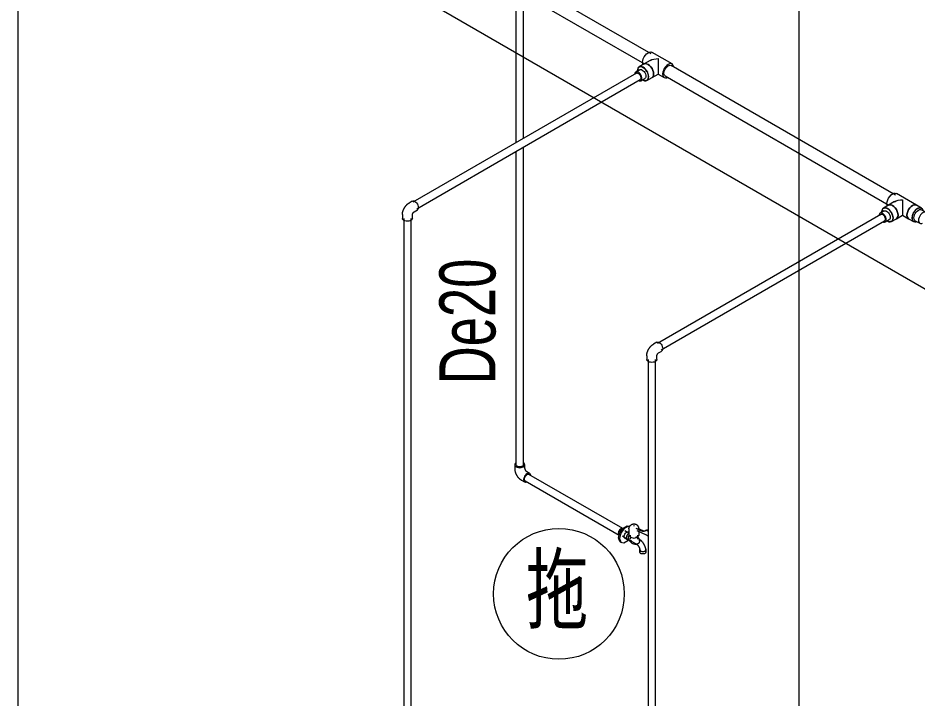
# Model space of a CAD drawing. Header units: millimetres. Extents: x 160489 to 365751, y -78341 to 15608.
# Drawn here: x 250788 to 253197, y -74517 to -72696 of the extents above; entities that cross this region are included whole.
import ezdxf

# ---------------------------------------------------------------- set-up
doc = ezdxf.new("R2010")
doc.units = ezdxf.units.MM
for name, color, linetype, lineweight in [('A-____-NOTE-TEXT', 7, 'Continuous', 5), ('G-____-____-SYMB', 7, 'Continuous', 5), ('P-PIPE-____-IDEN', 7, 'Continuous', 5), ('P-PIPE-____-OTLN', 7, 'Continuous', 35), ('P-SANR-FIXT-OTLN', 7, 'Continuous', 5)]:
    doc.layers.add(name, color=color, linetype=linetype, lineweight=lineweight)
doc.styles.add('TJ_FangSong', font='', dxfattribs={"width": 0.7, "height": 150})
doc.styles.add('TJ_FangSong_B', font='', dxfattribs={"width": 0.7, "height": 175})
doc.styles.get('TJ_FangSong').set_extended_font_data('TJ_FangSong')
doc.styles.get('TJ_FangSong_B').set_extended_font_data('TJ_FangSong', bold=True)

# ---------------------------------------------------------------- blocks, each defined once
blk = doc.blocks.new('三通_T 型三通-热熔承插-塑料-复合管 - 标准-2503474-卫生间WC2 给水系统图')
at = {"layer": 'P-PIPE-____-OTLN', "color": 136, "lineweight": 5, "true_color": 0x008080}
for p, q in [((120669.8, -73196.3), (120616.1, -73165.2)), ((120611.4, -73186.8), (120595.1, -73196.3)), ((120616.1, -73232.6), (120632.4, -73223.2)), ((120632.4, -73223.2), (120648.8, -73232.6))]:
    blk.add_line(p, q, dxfattribs=at)
for points in [[(120590.7, -73192, 0), (120591.2, -73187.3, 0), (120592.7, -73182.3, 0), (120595.1, -73177.3, 0), (120598.1, -73172.8, 0), (120601.7, -73169.1, 0), (120605.6, -73166.3, 0), (120609.4, -73164.6, 0), (120613, -73164.3, 0), (120616.1, -73165.2, 0)], [(120610.9, -73187.1, 0), (120615.8, -73184.7, 0), (120621.1, -73183.1, 0), (120626.7, -73182.1, 0), (120632.4, -73181.8, 0)], [(120632.4, -73181.8, 0), (120632.4, -73185.4, 0), (120632.4, -73189.6, 0), (120632.4, -73194.3, 0), (120632.4, -73199.6, 0), (120632.4, -73205.2, 0), (120632.4, -73210.9, 0), (120632.4, -73216.1, 0)], [(120591.9, -73198.1, 0), (120591.2, -73196.1, 0), (120590.7, -73192, 0)], [(120620.4, -73223, 0), (120619.9, -73218.3, 0), (120618.4, -73213.3, 0), (120616.1, -73208.4, 0), (120613, -73203.9, 0), (120609.4, -73200.1, 0), (120605.6, -73197.3, 0), (120601.7, -73195.7, 0), (120598.1, -73195.3, 0), (120595.1, -73196.3, 0)], [(120669.8, -73196.3, 0), (120666.7, -73195.3, 0), (120663.1, -73195.7, 0), (120659.3, -73197.3, 0), (120655.5, -73200.1, 0), (120651.9, -73203.9, 0), (120648.8, -73208.4, 0), (120646.4, -73213.3, 0), (120645, -73218.3, 0), (120644.4, -73223, 0)], [(120616.1, -73232.6, 0), (120618.4, -73230.4, 0), (120619.9, -73227.2, 0), (120620.4, -73223, 0)], [(120632.4, -73216.1, 0), (120632.4, -73220, 0), (120632.4, -73222.4, 0), (120632.4, -73223.2, 0)], [(120644.4, -73223, 0), (120645, -73227.2, 0), (120646.4, -73230.4, 0), (120648.8, -73232.6, 0)]]:
    blk.add_polyline3d(points, dxfattribs=at)
blk = doc.blocks.new('变径管_热熔承插-塑料-复合管 - 标准-2503497-卫生间WC2 给水系统图')
at = {"layer": 'P-PIPE-____-OTLN', "color": 136, "lineweight": 5, "true_color": 0x008080}
for p, q in [((120595.1, -73196.3), (120581.6, -73204)), ((120587.7, -73203.3), (120596.5, -73208.3)), ((120597, -73208.9), (120603.9, -73218.5)), ((120583.2, -73211.7), (120572.6, -73217.9)), ((120577.3, -73214.9), (120577.3, -73213.6)), ((120577.3, -73213.6), (120577.3, -73215.1)), ((120602.6, -73240.4), (120616.1, -73232.6)), ((120604.3, -73219.5), (120607, -73230.8)), ((120607, -73230.8), (120604.3, -73239)), ((120586.1, -73241.2), (120596.7, -73235.1))]:
    blk.add_line(p, q, dxfattribs=at)
for points in [[(120577.3, -73213.6, 0), (120580.1, -73205.2, 0), (120587.2, -73203.2, 0)], [(120579.9, -73205.4, 0), (120579.3, -73206.2, 0), (120577.8, -73209.5, 0), (120577.3, -73213.6, 0)], [(120587.5, -73203.2, 0), (120584.7, -73203.1, 0), (120581.6, -73204, 0), (120580, -73205.2, 0)], [(120596.7, -73208.5, 0), (120596, -73207.9, 0), (120592.1, -73205, 0), (120588.3, -73203.4, 0)], [(120595.1, -73196.3, 0), (120598.1, -73195.3, 0), (120601.7, -73195.7, 0), (120605.6, -73197.3, 0), (120609.4, -73200.1, 0), (120613, -73203.9, 0), (120616.1, -73208.4, 0), (120618.4, -73213.3, 0), (120619.9, -73218.3, 0), (120620.4, -73223, 0)], [(120603.9, -73218.5, 0), (120602.6, -73216.1, 0), (120599.5, -73211.6, 0), (120597, -73208.8, 0)], [(120588.9, -73235.1, 0), (120588.6, -73232, 0), (120587.7, -73228.8, 0), (120586.1, -73225.6, 0), (120584.2, -73222.8, 0), (120581.9, -73220.3, 0), (120579.4, -73218.5, 0), (120576.9, -73217.5, 0), (120574.6, -73217.2, 0), (120572.6, -73217.9, 0), (120571.1, -73219.3, 0), (120570.2, -73221.4, 0), (120569.9, -73223.4, 0)], [(120583.2, -73211.7, 0), (120585.2, -73211.1, 0), (120587.5, -73211.3, 0), (120590, -73212.4, 0), (120592.5, -73214.2, 0), (120594.8, -73216.6, 0), (120596.7, -73219.5, 0), (120598.3, -73222.7, 0), (120599.2, -73225.9, 0), (120599.5, -73228.9, 0)], [(120599.5, -73228.9, 0), (120599.2, -73231.6, 0), (120598.3, -73233.7, 0), (120596.7, -73235.1, 0)], [(120607, -73230.8, 0), (120606.5, -73226, 0), (120605, -73221, 0), (120604.1, -73219, 0)], [(120604.3, -73239, 0), (120605, -73238.2, 0), (120606.5, -73234.9, 0), (120607, -73230.8, 0)], [(120620.4, -73223, 0), (120619.9, -73227.2, 0), (120618.4, -73230.4, 0), (120616.1, -73232.6, 0)], [(120579.9, -73240.8, 0), (120581.9, -73241.6, 0), (120584.2, -73241.8, 0), (120586.1, -73241.2, 0), (120587.7, -73239.8, 0), (120588.6, -73237.7, 0), (120588.9, -73235.1, 0)], [(120590.9, -73238.6, 0), (120592.1, -73239.3, 0), (120596, -73241, 0)], [(120603.9, -73239.5, 0), (120596.7, -73241.1, 0), (120591.5, -73239, 0)], [(120597, -73241.2, 0), (120599.5, -73241.3, 0), (120602.6, -73240.4, 0), (120604.1, -73239.2, 0)]]:
    blk.add_polyline3d(points, dxfattribs=at)
blk = doc.blocks.new('弯头_热熔承插-塑料-复合管 - 标准-V43-卫生间WC2 给水系统图')
at = {"layer": 'P-PIPE-____-OTLN', "color": 136, "lineweight": 5, "true_color": 0x008080}
for p, q in [((119974.4, -73563.2), (119965.8, -73568.2)), ((119979.3, -73591.6), (119987.9, -73586.6)), ((119947.9, -73599.3), (119947.9, -73609.2)), ((119974.9, -73609.2), (119974.9, -73599.3))]:
    blk.add_line(p, q, dxfattribs=at)
for points in [[(119947.9, -73599.3, 0), (119947.9, -73598.3, 0), (119947.9, -73597.3, 0), (119948, -73596.4, 0), (119948.1, -73595.4, 0), (119948.3, -73594.5, 0), (119948.4, -73593.5, 0), (119948.6, -73592.6, 0), (119948.8, -73591.7, 0), (119949.1, -73590.7, 0), (119949.3, -73589.8, 0), (119949.6, -73588.9, 0), (119949.9, -73588, 0), (119950.3, -73587.2, 0), (119950.6, -73586.3, 0), (119951, -73585.4, 0), (119951.4, -73584.5, 0), (119951.8, -73583.7, 0), (119952.2, -73582.8, 0), (119952.7, -73582, 0), (119953.1, -73581.2, 0), (119953.6, -73580.4, 0), (119954.1, -73579.6, 0), (119954.7, -73578.8, 0), (119955.2, -73578, 0), (119955.8, -73577.3, 0), (119956.4, -73576.5, 0), (119957, -73575.8, 0), (119957.6, -73575.1, 0), (119958.2, -73574.4, 0), (119958.9, -73573.7, 0), (119959.5, -73573, 0), (119960.2, -73572.4, 0), (119960.9, -73571.7, 0), (119961.7, -73571.1, 0), (119962.4, -73570.5, 0), (119963.2, -73569.9, 0), (119964, -73569.4, 0), (119964.8, -73568.8, 0), (119965.6, -73568.3, 0), (119965.8, -73568.2, 0)], [(119974.4, -73563.2, 0), (119976.4, -73562.6, 0), (119978.7, -73562.8, 0), (119981.2, -73563.9, 0)], [(119981.2, -73563.9, 0), (119983.7, -73565.7, 0), (119986, -73568.1, 0), (119987.9, -73571, 0), (119989.4, -73574.2, 0), (119990.4, -73577.4, 0), (119990.7, -73580.4, 0), (119990.4, -73583.1, 0), (119989.4, -73585.2, 0), (119987.9, -73586.6, 0)], [(119974.9, -73599.3, 0), (119974.9, -73599.2, 0), (119974.9, -73599.1, 0), (119974.9, -73599, 0), (119974.9, -73598.9, 0), (119974.9, -73598.7, 0), (119975, -73598.5, 0), (119975, -73598.3, 0), (119975.1, -73598.1, 0), (119975.1, -73597.9, 0), (119975.2, -73597.6, 0), (119975.3, -73597.4, 0), (119975.4, -73597.1, 0), (119975.5, -73596.9, 0), (119975.6, -73596.6, 0), (119975.7, -73596.3, 0), (119975.8, -73596, 0), (119976, -73595.7, 0), (119976.1, -73595.5, 0), (119976.3, -73595.2, 0), (119976.4, -73594.9, 0), (119976.6, -73594.6, 0), (119976.8, -73594.3, 0), (119976.9, -73594.1, 0), (119977.1, -73593.8, 0), (119977.3, -73593.6, 0), (119977.5, -73593.3, 0), (119977.7, -73593.1, 0), (119977.8, -73592.9, 0), (119978, -73592.7, 0), (119978.2, -73592.5, 0), (119978.4, -73592.4, 0), (119978.5, -73592.2, 0), (119978.7, -73592.1, 0), (119978.8, -73591.9, 0), (119979, -73591.8, 0), (119979.1, -73591.7, 0), (119979.2, -73591.7, 0), (119979.3, -73591.6, 0), (119979.3, -73591.6, 0), (119979.3, -73591.6, 0)], [(119951.8, -73614.7, 0), (119949.7, -73613.1, 0), (119948.3, -73611.2, 0), (119947.9, -73609.2, 0)], [(119974.9, -73609.2, 0), (119974.4, -73611.2, 0), (119973.1, -73613.1, 0), (119970.9, -73614.7, 0), (119968.1, -73616, 0), (119964.9, -73616.7, 0), (119961.4, -73617, 0), (119957.9, -73616.7, 0), (119954.6, -73616, 0), (119951.8, -73614.7, 0)]]:
    blk.add_polyline3d(points, dxfattribs=at)
blk = doc.blocks.new('三通_T 型三通-热熔承插-塑料-复合管 - 标准-V44-卫生间WC2 给水系统图')
at = {"layer": 'P-PIPE-____-OTLN', "color": 136, "lineweight": 5, "true_color": 0x008080}
for p, q in [((120015.7, -72818.6), (119962, -72787.6)), ((119957.3, -72809.2), (119941, -72818.6)), ((119962, -72855), (119978.3, -72845.5)), ((119978.4, -72845.5), (119994.7, -72855))]:
    blk.add_line(p, q, dxfattribs=at)
for points in [[(119936.6, -72814.4, 0), (119937.1, -72809.6, 0), (119938.6, -72804.6, 0), (119941, -72799.7, 0), (119944.1, -72795.2, 0), (119947.6, -72791.4, 0), (119951.5, -72788.6, 0), (119955.3, -72787, 0), (119958.9, -72786.6, 0), (119962, -72787.6, 0)], [(119937.9, -72820.5, 0), (119937.1, -72818.5, 0), (119936.6, -72814.4, 0)], [(119966.3, -72845.4, 0), (119965.8, -72840.7, 0), (119964.3, -72835.7, 0), (119962, -72830.7, 0), (119958.9, -72826.2, 0), (119955.3, -72822.5, 0), (119951.5, -72819.7, 0), (119947.6, -72818, 0), (119944.1, -72817.7, 0), (119941, -72818.6, 0)], [(119956.8, -72809.5, 0), (119961.7, -72807.1, 0), (119967.1, -72805.4, 0), (119972.6, -72804.5, 0), (119978.4, -72804.1, 0)], [(119978.4, -72804.1, 0), (119978.4, -72807.8, 0), (119978.4, -72812, 0), (119978.4, -72816.7, 0), (119978.4, -72821.9, 0), (119978.4, -72827.5, 0), (119978.4, -72833.2, 0), (119978.4, -72838.4, 0)], [(120015.7, -72818.6, 0), (120012.6, -72817.7, 0), (120009.1, -72818, 0), (120005.2, -72819.7, 0), (120001.4, -72822.5, 0), (119997.8, -72826.2, 0), (119994.7, -72830.7, 0), (119992.4, -72835.7, 0), (119990.9, -72840.7, 0), (119990.4, -72845.4, 0)], [(120020, -72826.7, 0), (120019.6, -72824.1, 0), (120018.1, -72820.8, 0), (120015.8, -72818.7, 0)], [(119962, -72855, 0), (119964.3, -72852.8, 0), (119965.8, -72849.5, 0), (119966.3, -72845.4, 0)], [(119978.4, -72838.4, 0), (119978.4, -72842.4, 0), (119978.4, -72844.7, 0), (119978.4, -72845.5, 0)], [(119990.4, -72845.4, 0), (119990.9, -72849.5, 0), (119992.4, -72852.8, 0), (119994.7, -72855, 0), (119997.8, -72855.9, 0), (120001.4, -72855.6, 0), (120003.9, -72854.7, 0)]]:
    blk.add_polyline3d(points, dxfattribs=at)
blk = doc.blocks.new('变径管_热熔承插-塑料-复合管 - 标准-2505032-卫生间WC2 给水系统图')
at = {"layer": 'P-PIPE-____-OTLN', "color": 136, "lineweight": 5, "true_color": 0x008080}
for p, q in [((120661, -73218.5), (120667.8, -73208.9)), ((120668.3, -73208.3), (120677.1, -73203.3)), ((120683.2, -73204), (120669.8, -73196.3)), ((120695.2, -73215.9), (120683.2, -73208.9)), ((120648.8, -73232.6), (120662.2, -73240.4)), ((120657.9, -73230.8), (120660.5, -73219.5)), ((120660.5, -73239), (120657.9, -73230.8)), ((120666.5, -73237.9), (120678.5, -73244.9))]:
    blk.add_line(p, q, dxfattribs=at)
for points in [[(120644.4, -73223, 0), (120645, -73218.3, 0), (120646.4, -73213.3, 0), (120648.8, -73208.4, 0), (120651.9, -73203.9, 0), (120655.5, -73200.1, 0), (120659.3, -73197.3, 0), (120663.1, -73195.7, 0), (120666.7, -73195.3, 0), (120669.8, -73196.3, 0)], [(120667.8, -73208.8, 0), (120665.3, -73211.6, 0), (120662.2, -73216.1, 0), (120661, -73218.5, 0)], [(120663, -73230.3, 0), (120663.4, -73226.5, 0), (120664.6, -73222.5, 0), (120666.5, -73218.6, 0), (120668.9, -73215, 0), (120671.8, -73212, 0), (120674.9, -73209.7, 0), (120677.9, -73208.4, 0), (120680.8, -73208.2, 0), (120683.2, -73208.9, 0)], [(120676.6, -73203.4, 0), (120672.7, -73205, 0), (120668.9, -73207.9, 0), (120668.1, -73208.5, 0)], [(120684.5, -73204.9, 0), (120683.2, -73204, 0), (120680.2, -73203.1, 0), (120677.3, -73203.2, 0)], [(120677.7, -73203.2, 0), (120684.7, -73205.2, 0), (120687.3, -73210.3, 0)], [(120687.4, -73211.2, 0), (120687.1, -73209.5, 0), (120685.6, -73206.2, 0), (120684.8, -73205.2, 0)], [(120648.8, -73232.6, 0), (120646.4, -73230.4, 0), (120645, -73227.2, 0), (120644.4, -73223, 0)], [(120660.5, -73219.5, 0), (120659.9, -73221, 0), (120658.4, -73226, 0), (120657.9, -73230.8, 0)], [(120657.9, -73230.8, 0), (120658.4, -73234.9, 0), (120659.9, -73238.2, 0), (120660.5, -73238.9, 0)], [(120666.5, -73237.9, 0), (120664.6, -73236.2, 0), (120663.4, -73233.6, 0), (120663, -73230.3, 0)], [(120698.7, -73222.6, 0), (120698.3, -73220.2, 0), (120697.1, -73217.6, 0), (120695.2, -73215.9, 0), (120692.8, -73215.1, 0), (120689.9, -73215.4, 0), (120686.9, -73216.7, 0), (120683.8, -73218.9, 0), (120681, -73221.9, 0), (120678.5, -73225.5, 0), (120676.6, -73229.4, 0), (120675.4, -73233.4, 0), (120675, -73237.2, 0)], [(120660.8, -73239.3, 0), (120662.2, -73240.4, 0), (120665.3, -73241.3, 0), (120667.8, -73241.2, 0)], [(120670.1, -73240.6, 0), (120668.1, -73241.1, 0), (120661, -73239.5, 0)], [(120668.2, -73241.1, 0), (120668.9, -73241, 0), (120670.5, -73240.4, 0)], [(120675, -73237.2, 0), (120675.4, -73240.5, 0), (120676.6, -73243.1, 0), (120678.5, -73244.9, 0), (120681, -73245.6, 0), (120683.8, -73245.3, 0), (120686.1, -73244.4, 0)]]:
    blk.add_polyline3d(points, dxfattribs=at)
blk = doc.blocks.new('P_普通洗涤水嘴 - WXJP-1210-2709761-卫生间WC2 给水系统图')
at = {"layer": 'P-SANR-FIXT-OTLN', "color": 136, "true_color": 0x008080}
for p, q in [((119893.7, -74070.2), (119889.5, -74067.7)), ((119900.2, -74073.9), (119893.7, -74070.2)), ((119900.2, -74071.3), (119899.1, -74070.7)), ((119900.2, -74061.8), (119900.2, -74079.4)), ((119934.9, -74068.2), (119919.6, -74061.7)), ((119921.2, -74066.7), (119946.2, -74078.1)), ((119923, -74060.2), (119937.7, -74066.5)), ((119927.2, -74079.4), (119927.2, -74061.8)), ((119944.7, -74067.1), (119942.7, -74068.2)), ((119947.6, -74065.4), (119944.7, -74067.1)), ((119949.8, -74067.9), (119949.1, -74067.5)), ((119877.7, -74097.9), (119879.8, -74099.1)), ((119882.5, -74081), (119886.2, -74083.2)), ((119886.2, -74083.2), (119909.9, -74096.8)), ((119889.3, -74087.6), (119895, -74090.8)), ((119903.2, -74079.4), (119903.2, -74090.3)), ((119906.2, -74094.6), (119904.6, -74093.4)), ((119907.7, -74095.3), (119906.2, -74094.6)), ((119909.9, -74096.8), (119919.4, -74102.3)), ((119926.9, -74089.3), (119919, -74084.8)), ((119923.2, -74084.9), (119927.2, -74079.4)), ((119924.2, -74090.3), (119924.2, -74079.4)), ((119946.9, -74078.5), (119949.6, -74080.1)), ((119928.7, -74117.9), (119928.7, -74124.4)), ((119929.8, -74120.3), (119929.8, -74124.4)), ((119944.8, -74124.4), (119944.8, -74120.3)), ((119946, -74124.4), (119946, -74117.9))]:
    blk.add_line(p, q, dxfattribs=at)
for points in [[(119900.2, -74061.8, 0), (119900.2, -74061, 0), (119900.3, -74060.2, 0), (119900.4, -74059.5, 0), (119900.6, -74058.7, 0), (119900.8, -74058, 0), (119901, -74057.4, 0), (119901.3, -74056.7, 0), (119901.7, -74056.1, 0), (119902, -74055.6, 0), (119902.4, -74055.1, 0), (119902.7, -74054.6, 0), (119903.1, -74054.1, 0), (119903.5, -74053.7, 0), (119903.9, -74053.3, 0), (119904.3, -74053, 0), (119904.7, -74052.6, 0), (119905.1, -74052.3, 0), (119905.5, -74052.1, 0), (119905.9, -74051.8, 0), (119906.2, -74051.7, 0)], [(119927.2, -74061.8, 0), (119927.1, -74061, 0), (119927, -74060.2, 0), (119926.9, -74059.5, 0), (119926.7, -74058.7, 0), (119926.5, -74058, 0), (119926.3, -74057.4, 0), (119926, -74056.7, 0), (119925.6, -74056.1, 0), (119925.3, -74055.6, 0), (119924.9, -74055.1, 0), (119924.6, -74054.6, 0), (119924.2, -74054.1, 0), (119923.8, -74053.7, 0), (119923.4, -74053.3, 0), (119923, -74053, 0), (119922.6, -74052.6, 0), (119922.2, -74052.3, 0), (119921.8, -74052.1, 0), (119921.4, -74051.8, 0), (119921, -74051.6, 0), (119920.6, -74051.4, 0), (119920.2, -74051.2, 0), (119919.8, -74051, 0), (119919.4, -74050.8, 0), (119919, -74050.7, 0), (119918.6, -74050.5, 0), (119918.2, -74050.4, 0), (119917.9, -74050.3, 0), (119917.5, -74050.2, 0), (119917.1, -74050.1, 0), (119916.7, -74050, 0), (119916.4, -74050, 0), (119916, -74049.9, 0), (119915.6, -74049.9, 0), (119915.2, -74049.8, 0), (119914.9, -74049.8, 0), (119914.5, -74049.8, 0), (119914.1, -74049.7, 0), (119913.8, -74049.7, 0), (119913.4, -74049.7, 0), (119913, -74049.7, 0), (119912.6, -74049.8, 0), (119912.3, -74049.8, 0), (119911.9, -74049.8, 0), (119911.5, -74049.9, 0), (119911.1, -74049.9, 0), (119910.8, -74050, 0), (119910.4, -74050.1, 0), (119910, -74050.2, 0), (119909.6, -74050.3, 0), (119909.3, -74050.4, 0), (119908.9, -74050.5, 0), (119908.5, -74050.6, 0), (119908.1, -74050.7, 0), (119907.7, -74050.9, 0), (119907.3, -74051.1, 0), (119906.9, -74051.3, 0), (119906.5, -74051.5, 0), (119906.2, -74051.7, 0)], [(119872.6, -74086.7, 0), (119875.9, -74073, 0), (119884.6, -74060.7, 0), (119895.3, -74054.5, 0), (119902.2, -74055.5, 0)], [(119874.9, -74076.6, 0), (119874.1, -74075.8, 0), (119873.5, -74074.7, 0), (119873.3, -74073.2, 0), (119873.5, -74071.5, 0), (119874.1, -74069.7, 0), (119874.9, -74068, 0), (119876, -74066.4, 0), (119877.3, -74065, 0), (119878.6, -74064, 0)], [(119902.1, -74055.8, 0), (119897.4, -74055.8, 0), (119886.7, -74061.9, 0), (119878.1, -74074.2, 0), (119874.8, -74087.9, 0)], [(119878.6, -74064, 0), (119880, -74063.4, 0), (119881.3, -74063.3, 0), (119882.4, -74063.6, 0)], [(119889.3, -74087.6, 0), (119888.2, -74086.5, 0), (119887.5, -74085, 0), (119887.3, -74083.1, 0), (119887.5, -74080.9, 0), (119888.2, -74078.6, 0), (119889.3, -74076.3, 0), (119890.8, -74074.2, 0), (119892.4, -74072.4, 0), (119894.2, -74071.1, 0)], [(119899.9, -74074.4, 0), (119898.1, -74075.7, 0), (119896.4, -74077.5, 0), (119895, -74079.6, 0), (119893.9, -74081.8, 0), (119893.2, -74084.2, 0), (119893, -74086.4, 0), (119893.2, -74088.3, 0), (119893.9, -74089.8, 0), (119895, -74090.8, 0), (119896.4, -74091.3, 0), (119898.1, -74091.1, 0), (119899.2, -74090.7, 0)], [(119894.2, -74071.1, 0), (119896, -74070.4, 0), (119897.7, -74070.2, 0), (119899.1, -74070.7, 0)], [(119914.4, -74054, 0), (119914.4, -74053.2, 0), (119912.9, -74053.2, 0)], [(119912.9, -74053.2, 0), (119912.9, -74054, 0), (119914.4, -74054, 0)], [(119942.7, -74068.2, 0), (119940.4, -74069, 0), (119937.7, -74069, 0), (119934.9, -74068.2, 0)], [(119937.7, -74066.5, 0), (119940.6, -74067.4, 0), (119943.2, -74067.4, 0), (119945.6, -74066.6, 0)], [(119949.1, -74067.5, 0), (119947.5, -74066.8, 0), (119946, -74066.7, 0), (119944.7, -74067.1, 0)], [(119947.6, -74065.4, 0), (119948.8, -74065.1, 0), (119950.3, -74065.2, 0), (119951.4, -74065.6, 0)], [(119951.4, -74069.3, 0), (119950.8, -74068.6, 0), (119949.8, -74067.9, 0)], [(119879, -74098.4, 0), (119875.9, -74096.5, 0), (119872.6, -74086.7, 0)], [(119874.8, -74087.9, 0), (119878.1, -74097.7, 0), (119886.7, -74100, 0), (119897.4, -74093.8, 0), (119899.9, -74091.2, 0)], [(119900.9, -74080.1, 0), (119900.7, -74080.3, 0), (119900.4, -74080.5, 0), (119900.2, -74080.6, 0), (119900, -74080.8, 0), (119899.8, -74080.9, 0), (119899.7, -74081, 0), (119899.6, -74081.2, 0), (119899.5, -74081.3, 0), (119899.4, -74081.4, 0), (119899.3, -74081.4, 0), (119899.3, -74081.5, 0), (119899.2, -74081.6, 0), (119899.2, -74081.6, 0), (119899.1, -74081.7, 0), (119899.1, -74081.8, 0), (119899.1, -74081.8, 0), (119899, -74081.8, 0), (119899, -74081.9, 0), (119899, -74081.9, 0), (119899, -74082, 0), (119898.9, -74082, 0), (119898.9, -74082.1, 0), (119898.9, -74082.1, 0), (119898.8, -74082.2, 0), (119898.8, -74082.3, 0), (119898.8, -74082.4, 0), (119898.7, -74082.5, 0), (119898.7, -74082.6, 0), (119898.7, -74082.8, 0), (119898.6, -74082.9, 0), (119898.6, -74083.1, 0), (119898.5, -74083.3, 0), (119898.5, -74083.6, 0), (119898.5, -74083.9, 0), (119898.4, -74084.2, 0), (119898.4, -74084.5, 0), (119898.4, -74084.9, 0), (119898.4, -74085.1, 0)], [(119898.4, -74085.1, 0), (119898.4, -74085.6, 0), (119898.4, -74086, 0), (119898.5, -74086.6, 0), (119898.6, -74087.2, 0), (119898.7, -74087.8, 0), (119898.8, -74088.5, 0), (119899, -74089.2, 0), (119899.3, -74090, 0), (119899.6, -74090.8, 0), (119899.9, -74091.7, 0), (119900.4, -74092.6, 0), (119900.9, -74093.5, 0), (119901.5, -74094.5, 0), (119902.3, -74095.4, 0), (119903.1, -74096.4, 0), (119904, -74097.3, 0), (119904.9, -74098.2, 0), (119906, -74099.1, 0), (119907.1, -74099.8, 0), (119908.3, -74100.5, 0), (119909.6, -74101.2, 0), (119910.8, -74101.7, 0), (119912.1, -74102.1, 0), (119913.4, -74102.5, 0), (119914.6, -74102.7, 0), (119915.8, -74102.9, 0), (119917, -74102.9, 0), (119918, -74102.9, 0), (119919.1, -74102.9, 0), (119920, -74102.8, 0), (119920.9, -74102.7, 0), (119921.7, -74102.5, 0), (119922.5, -74102.3, 0), (119923.2, -74102.1, 0), (119923.8, -74101.9, 0), (119924.3, -74101.7, 0), (119924.8, -74101.4, 0), (119925.3, -74101.2, 0), (119925.7, -74101, 0), (119926.1, -74100.8, 0), (119926.4, -74100.6, 0), (119926.7, -74100.4, 0), (119926.9, -74100.2, 0), (119927.1, -74100, 0), (119927.3, -74099.9, 0), (119927.5, -74099.7, 0), (119927.6, -74099.6, 0), (119927.7, -74099.5, 0), (119927.8, -74099.4, 0), (119927.9, -74099.3, 0), (119928, -74099.2, 0), (119928, -74099.1, 0), (119928.1, -74099.1, 0), (119928.1, -74099, 0), (119928.2, -74099, 0), (119928.2, -74098.9, 0), (119928.2, -74098.9, 0), (119928.3, -74098.8, 0), (119928.3, -74098.8, 0), (119928.3, -74098.7, 0), (119928.3, -74098.7, 0), (119928.4, -74098.6, 0), (119928.4, -74098.6, 0), (119928.4, -74098.5, 0), (119928.5, -74098.5, 0), (119928.5, -74098.4, 0), (119928.5, -74098.3, 0), (119928.6, -74098.2, 0), (119928.6, -74098, 0), (119928.6, -74097.9, 0), (119928.7, -74097.7, 0), (119928.7, -74097.5, 0), (119928.8, -74097.3, 0), (119928.8, -74097.1, 0), (119928.8, -74096.8, 0), (119928.9, -74096.5, 0), (119928.9, -74096.2, 0), (119928.9, -74095.8, 0), (119928.9, -74095.6, 0)], [(119900.2, -74079.4, 0), (119904.1, -74084.9, 0), (119913.7, -74087.2, 0), (119923.2, -74084.9, 0)], [(119928.9, -74095.6, 0), (119928.9, -74095.1, 0), (119928.9, -74094.6, 0), (119928.8, -74094.1, 0), (119928.7, -74093.5, 0), (119928.6, -74092.9, 0), (119928.5, -74092.2, 0), (119928.3, -74091.5, 0), (119928, -74090.7, 0), (119927.7, -74089.8, 0), (119927.4, -74089, 0), (119926.9, -74088.1, 0), (119926.4, -74087.1, 0), (119925.8, -74086.2, 0), (119925, -74085.2, 0), (119924.2, -74084.3, 0), (119923.3, -74083.4, 0), (119922.4, -74082.5, 0), (119921.3, -74081.6, 0)], [(119926.9, -74089.3, 0), (119927.7, -74089.8, 0), (119928.5, -74090.3, 0), (119929.3, -74090.8, 0), (119930, -74091.4, 0), (119930.7, -74092, 0), (119931.4, -74092.6, 0), (119932.2, -74093.2, 0), (119932.8, -74093.8, 0), (119933.5, -74094.5, 0), (119934.2, -74095.2, 0), (119934.8, -74095.9, 0), (119935.4, -74096.6, 0), (119936.1, -74097.3, 0), (119936.7, -74098.1, 0), (119937.2, -74098.9, 0), (119937.8, -74099.7, 0), (119938.3, -74100.5, 0), (119938.9, -74101.3, 0), (119939.4, -74102.1, 0), (119939.9, -74103, 0), (119940.3, -74103.8, 0), (119940.8, -74104.7, 0), (119941.2, -74105.5, 0), (119941.6, -74106.4, 0), (119942, -74107.3, 0), (119942.4, -74108.2, 0), (119942.7, -74109.1, 0), (119943, -74110, 0), (119943.3, -74110.9, 0), (119943.6, -74111.8, 0), (119943.8, -74112.7, 0), (119944.1, -74113.7, 0), (119944.3, -74114.6, 0), (119944.4, -74115.5, 0), (119944.6, -74116.4, 0), (119944.7, -74117.3, 0), (119944.8, -74118.3, 0), (119944.8, -74119.2, 0), (119944.8, -74120.1, 0), (119944.8, -74120.3, 0)], [(119946.2, -74078.1, 0), (119946.5, -74078.3, 0), (119946.9, -74078.5, 0)], [(119949.6, -74080.1, 0), (119950.7, -74080.5, 0), (119951.4, -74080.6, 0)], [(119919.4, -74102.3, 0), (119919.8, -74102.5, 0), (119920.2, -74102.8, 0), (119920.5, -74103, 0), (119920.9, -74103.3, 0), (119921.3, -74103.6, 0), (119921.7, -74103.9, 0), (119922.1, -74104.3, 0), (119922.5, -74104.7, 0), (119922.8, -74105, 0), (119923.2, -74105.4, 0), (119923.6, -74105.9, 0), (119924, -74106.3, 0), (119924.4, -74106.8, 0), (119924.8, -74107.2, 0), (119925.1, -74107.7, 0), (119925.5, -74108.2, 0), (119925.8, -74108.7, 0), (119926.2, -74109.3, 0), (119926.5, -74109.8, 0), (119926.8, -74110.3, 0), (119927.1, -74110.9, 0), (119927.4, -74111.5, 0), (119927.7, -74112, 0), (119927.9, -74112.6, 0), (119928.2, -74113.1, 0), (119928.4, -74113.7, 0), (119928.6, -74114.3, 0), (119928.8, -74114.8, 0), (119929, -74115.4, 0), (119929.2, -74115.9, 0), (119929.3, -74116.4, 0), (119929.4, -74117, 0), (119929.5, -74117.5, 0), (119929.6, -74118, 0), (119929.7, -74118.5, 0), (119929.8, -74118.9, 0), (119929.8, -74119.4, 0), (119929.8, -74119.8, 0), (119929.8, -74120.2, 0), (119929.8, -74120.3, 0)], [(119929, -74116.6, 0), (119928.7, -74117.9, 0), (119929, -74119.2, 0), (119929.9, -74120.4, 0), (119931.2, -74121.4, 0)], [(119931.2, -74127.9, 0), (119929.9, -74126.9, 0), (119929, -74125.7, 0), (119928.7, -74124.4, 0)], [(119931.2, -74121.4, 0), (119933, -74122.2, 0), (119935.1, -74122.7, 0), (119937.3, -74122.9, 0), (119939.6, -74122.7, 0), (119941.7, -74122.2, 0), (119943.4, -74121.4, 0), (119944.8, -74120.4, 0), (119945.7, -74119.2, 0), (119946, -74117.9, 0), (119945.7, -74116.6, 0), (119944.8, -74115.4, 0)], [(119946, -74124.4, 0), (119945.7, -74125.7, 0), (119944.8, -74126.9, 0), (119943.4, -74127.9, 0), (119941.7, -74128.7, 0), (119939.6, -74129.2, 0), (119937.3, -74129.4, 0), (119935.1, -74129.2, 0), (119933, -74128.7, 0), (119931.2, -74127.9, 0)]]:
    blk.add_polyline3d(points, dxfattribs=at)
blk = doc.blocks.new('弯头_热熔承插-塑料-复合管 - 标准-V55-卫生间WC2 给水系统图')
at = {"layer": 'P-PIPE-____-OTLN', "color": 136, "lineweight": 5, "true_color": 0x008080}
for p, q in [((119594.3, -73890.9), (119594.3, -73900.8)), ((119621.3, -73900.8), (119621.3, -73890.9)), ((119612.3, -73931.9), (119620.9, -73936.9)), ((119634.4, -73913.5), (119625.8, -73908.5))]:
    blk.add_line(p, q, dxfattribs=at)
for points in [[(119597.8, -73885.7, 0), (119596.1, -73887, 0), (119594.8, -73888.9, 0), (119594.3, -73890.9, 0), (119594.8, -73892.9, 0), (119596.1, -73894.8, 0), (119598.3, -73896.4, 0), (119601.1, -73897.7, 0), (119604.3, -73898.4, 0), (119607.8, -73898.7, 0), (119611.3, -73898.4, 0), (119614.6, -73897.7, 0), (119617.4, -73896.4, 0)], [(119594.3, -73900.8, 0), (119594.3, -73901.8, 0), (119594.4, -73902.8, 0), (119594.5, -73903.7, 0), (119594.6, -73904.7, 0), (119594.7, -73905.6, 0), (119594.9, -73906.6, 0), (119595.1, -73907.5, 0), (119595.3, -73908.5, 0), (119595.5, -73909.4, 0), (119595.8, -73910.3, 0), (119596.1, -73911.2, 0), (119596.4, -73912.1, 0), (119596.7, -73913, 0), (119597.1, -73913.8, 0), (119597.4, -73914.7, 0), (119597.8, -73915.6, 0), (119598.2, -73916.4, 0), (119598.7, -73917.3, 0), (119599.1, -73918.1, 0), (119599.6, -73918.9, 0), (119600.1, -73919.7, 0), (119600.6, -73920.5, 0), (119601.1, -73921.3, 0), (119601.7, -73922.1, 0), (119602.2, -73922.8, 0), (119602.8, -73923.6, 0), (119603.4, -73924.3, 0), (119604, -73925, 0), (119604.7, -73925.7, 0), (119605.3, -73926.4, 0), (119606, -73927.1, 0), (119606.7, -73927.8, 0), (119607.4, -73928.4, 0), (119608.1, -73929, 0), (119608.9, -73929.6, 0), (119609.6, -73930.2, 0), (119610.4, -73930.7, 0), (119611.2, -73931.3, 0), (119612.1, -73931.8, 0), (119612.3, -73931.9, 0)], [(119617.4, -73896.4, 0), (119619.5, -73894.8, 0), (119620.9, -73892.9, 0), (119621.3, -73890.9, 0), (119620.9, -73888.9, 0), (119619.5, -73887, 0), (119617.9, -73885.7, 0)], [(119621.3, -73900.8, 0), (119621.3, -73900.9, 0), (119621.3, -73901, 0), (119621.3, -73901.1, 0), (119621.4, -73901.2, 0), (119621.4, -73901.4, 0), (119621.4, -73901.6, 0), (119621.5, -73901.8, 0), (119621.5, -73902, 0), (119621.6, -73902.2, 0), (119621.6, -73902.5, 0), (119621.7, -73902.7, 0), (119621.8, -73903, 0), (119621.9, -73903.3, 0), (119622, -73903.5, 0), (119622.1, -73903.8, 0), (119622.3, -73904.1, 0), (119622.4, -73904.4, 0), (119622.5, -73904.7, 0), (119622.7, -73904.9, 0), (119622.9, -73905.2, 0), (119623, -73905.5, 0), (119623.2, -73905.8, 0), (119623.4, -73906, 0), (119623.6, -73906.3, 0), (119623.7, -73906.5, 0), (119623.9, -73906.8, 0), (119624.1, -73907, 0), (119624.3, -73907.2, 0), (119624.5, -73907.4, 0), (119624.6, -73907.6, 0), (119624.8, -73907.8, 0), (119625, -73907.9, 0), (119625.1, -73908.1, 0), (119625.3, -73908.2, 0), (119625.4, -73908.3, 0), (119625.5, -73908.4, 0), (119625.6, -73908.4, 0), (119625.7, -73908.5, 0), (119625.8, -73908.5, 0), (119625.8, -73908.5, 0)], [(119627.6, -73914.2, 0), (119625.2, -73916, 0), (119622.9, -73918.4, 0), (119620.9, -73921.3, 0), (119619.4, -73924.5, 0), (119618.4, -73927.7, 0), (119618.1, -73930.7, 0), (119618.4, -73933.4, 0), (119619.4, -73935.5, 0), (119620.9, -73936.9, 0), (119622.9, -73937.5, 0), (119625.2, -73937.3, 0), (119627.1, -73936.5, 0)], [(119637.2, -73919.1, 0), (119636.8, -73917, 0), (119635.9, -73914.9, 0), (119634.4, -73913.5, 0), (119632.4, -73912.9, 0), (119630.1, -73913.1, 0), (119627.6, -73914.2, 0)]]:
    blk.add_polyline3d(points, dxfattribs=at)
blk = doc.blocks.new('P_卫生器具标注 - P_卫生器具标注-2592099-卫生间WC2 给水系统图')
at = {"layer": 'A-____-NOTE-TEXT'}
blk.add_circle((119712.8, -74236.2), 175, dxfattribs=at)

msp = doc.modelspace()

# ---------------------------------------------------------------- linework, layer by layer
at = {"layer": 'G-____-____-SYMB'}
for p, q in [((252878, -70812.5), (252878, -75314)), ((250787.7, -76520.9), (250787.7, -72019.4)), ((253734.7, -73720.9), (250787.7, -72019.4))]:
    msp.add_line(p, q, dxfattribs=at)
at = {"layer": 'P-PIPE-____-OTLN', "color": 136, "lineweight": 5, "true_color": 0x008080}
for p, q in [((252120.6, -72625.8), (252120.6, -73029.4)), ((252482.3, -72791.9), (252182.4, -72618.8)), ((252140.6, -73017.9), (252140.6, -72637.4)), ((252166.4, -72646.5), (252464.2, -72818.5)), ((253136.3, -73169.6), (252536, -72823)), ((252443.1, -72843.3), (251844.9, -73188.6)), ((251854.9, -73206), (252453.1, -72860.6)), ((252520, -72850.7), (253118.3, -73196.1)), ((252120.6, -73052.5), (252120.6, -73890.9)), ((252140.6, -73890.9), (252140.6, -73041)), ((251820.1, -73231.6), (251820.1, -75921.1)), ((251840.1, -75921.1), (251840.1, -73231.6)), ((253097.2, -73220.9), (252499, -73566.3)), ((252509, -73583.6), (253107.2, -73238.2)), ((252474.2, -73609.2), (252474.2, -75539.4)), ((252494.2, -75539.4), (252494.2, -73609.2)), ((252406.4, -74061.5), (252155.4, -73916.5)), ((252145.4, -73933.9), (252396.4, -74078.8))]:
    msp.add_line(p, q, dxfattribs=at)
for points in [[(252516.7, -72843.3, 0), (252517.1, -72839.7, 0), (252518.2, -72835.9, 0), (252520, -72832.2, 0), (252522.3, -72828.8, 0), (252525.1, -72825.9, 0), (252528, -72823.7, 0)], [(252528, -72823.7, 0), (252530.9, -72822.5, 0), (252533.6, -72822.2, 0), (252536, -72823, 0)], [(252443.1, -72843.3, 0), (252444.6, -72842.8, 0), (252446.3, -72843, 0), (252448.1, -72843.7, 0)], [(252448.1, -72843.7, 0), (252449.9, -72845.1, 0), (252451.6, -72846.9, 0), (252453.1, -72849, 0), (252454.2, -72851.4, 0), (252454.9, -72853.7, 0), (252455.2, -72856, 0)], [(252520, -72850.7, 0), (252518.2, -72849, 0), (252517.1, -72846.5, 0), (252516.7, -72843.3, 0)], [(252455.2, -72856, 0), (252454.9, -72858, 0), (252454.2, -72859.5, 0), (252453.1, -72860.6, 0)], [(253097.2, -73220.9, 0), (253098.6, -73220.4, 0), (253100.3, -73220.6, 0), (253102.2, -73221.4, 0)], [(253102.2, -73221.4, 0), (253104, -73222.7, 0), (253105.7, -73224.5, 0), (253107.2, -73226.7, 0), (253108.3, -73229, 0), (253109, -73231.4, 0), (253109.2, -73233.6, 0)], [(253109.2, -73233.6, 0), (253109, -73235.6, 0), (253108.3, -73237.2, 0), (253107.2, -73238.2, 0)], [(252123.5, -73895, 0), (252121.9, -73893.8, 0), (252120.9, -73892.4, 0), (252120.6, -73890.9, 0)], [(252137.7, -73895, 0), (252135.6, -73895.9, 0), (252133.2, -73896.5, 0), (252130.6, -73896.7, 0), (252128, -73896.5, 0), (252125.6, -73895.9, 0), (252123.5, -73895, 0)], [(252140.6, -73890.9, 0), (252140.3, -73892.4, 0), (252139.3, -73893.8, 0), (252137.7, -73895, 0)], [(252143.3, -73929.3, 0), (252143.6, -73927, 0), (252144.3, -73924.6, 0), (252145.4, -73922.3, 0), (252146.9, -73920.2, 0), (252148.6, -73918.4, 0), (252150.4, -73917, 0)], [(252145.4, -73933.9, 0), (252144.3, -73932.8, 0), (252143.6, -73931.3, 0), (252143.3, -73929.3, 0)], [(252150.4, -73917, 0), (252152.2, -73916.3, 0), (252153.9, -73916.1, 0), (252155.4, -73916.5, 0)], [(252401.4, -74062, 0), (252399.6, -74063.3, 0), (252397.9, -74065.1, 0), (252396.4, -74067.2, 0), (252395.3, -74069.6, 0), (252394.6, -74072, 0), (252394.3, -74074.2, 0)], [(252394.3, -74074.2, 0), (252394.6, -74076.2, 0), (252395.3, -74077.7, 0), (252396.4, -74078.8, 0), (252397.2, -74079.1, 0)], [(252406.4, -74061.5, 0), (252405, -74061, 0), (252403.3, -74061.2, 0), (252401.4, -74062, 0)]]:
    msp.add_polyline3d(points, dxfattribs=at)

# ---------------------------------------------------------------- block references
at = {"layer": 'A-____-NOTE-TEXT'}
msp.add_blockref('P_卫生器具标注 - P_卫生器具标注-2592099-卫生间WC2 给水系统图', (132522.8, 0), dxfattribs=at)
at = {"layer": 'P-PIPE-____-OTLN', "color": 136, "lineweight": 5, "true_color": 0x008080}
for name, p in [('三通_T 型三通-热熔承插-塑料-复合管 - 标准-V44-卫生间WC2 给水系统图', (132522.8, 0)), ('变径管_热熔承插-塑料-复合管 - 标准-2503497-卫生间WC2 给水系统图', (131868.7, 377.6)), ('弯头_热熔承插-塑料-复合管 - 标准-V43-卫生间WC2 给水系统图', (131868.7, 377.6)), ('三通_T 型三通-热熔承插-塑料-复合管 - 标准-2503474-卫生间WC2 给水系统图', (132522.8, 0)), ('变径管_热熔承插-塑料-复合管 - 标准-2503497-卫生间WC2 给水系统图', (132522.8, 0)), ('变径管_热熔承插-塑料-复合管 - 标准-2505032-卫生间WC2 给水系统图', (132522.8, 0)), ('弯头_热熔承插-塑料-复合管 - 标准-V43-卫生间WC2 给水系统图', (132522.8, 0)), ('弯头_热熔承插-塑料-复合管 - 标准-V55-卫生间WC2 给水系统图', (132522.8, 0))]:
    msp.add_blockref(name, p, dxfattribs=at)
at = {"layer": 'P-SANR-FIXT-OTLN', "color": 136, "true_color": 0x008080}
msp.add_blockref('P_普通洗涤水嘴 - WXJP-1210-2709761-卫生间WC2 给水系统图', (132522.8, 0), dxfattribs=at)

# ---------------------------------------------------------------- texts
at = {"layer": 'A-____-NOTE-TEXT', "insert": (252147.4, -74135.9), "char_height": 175, "width": 213.249, "attachment_point": 1, "style": 'TJ_FangSong_B'}
msp.add_mtext('\\fTJ_FangSong|b1|i0|c134|p2|;\\W.7;拖', dxfattribs=at)
at = {"layer": 'P-PIPE-____-IDEN', "insert": (251915.6, -73675.3), "char_height": 150, "width": 359.156, "attachment_point": 1, "rotation": 90, "style": 'TJ_FangSong'}
msp.add_mtext('De20', dxfattribs=at)

doc.saveas('drawing.dxf')
